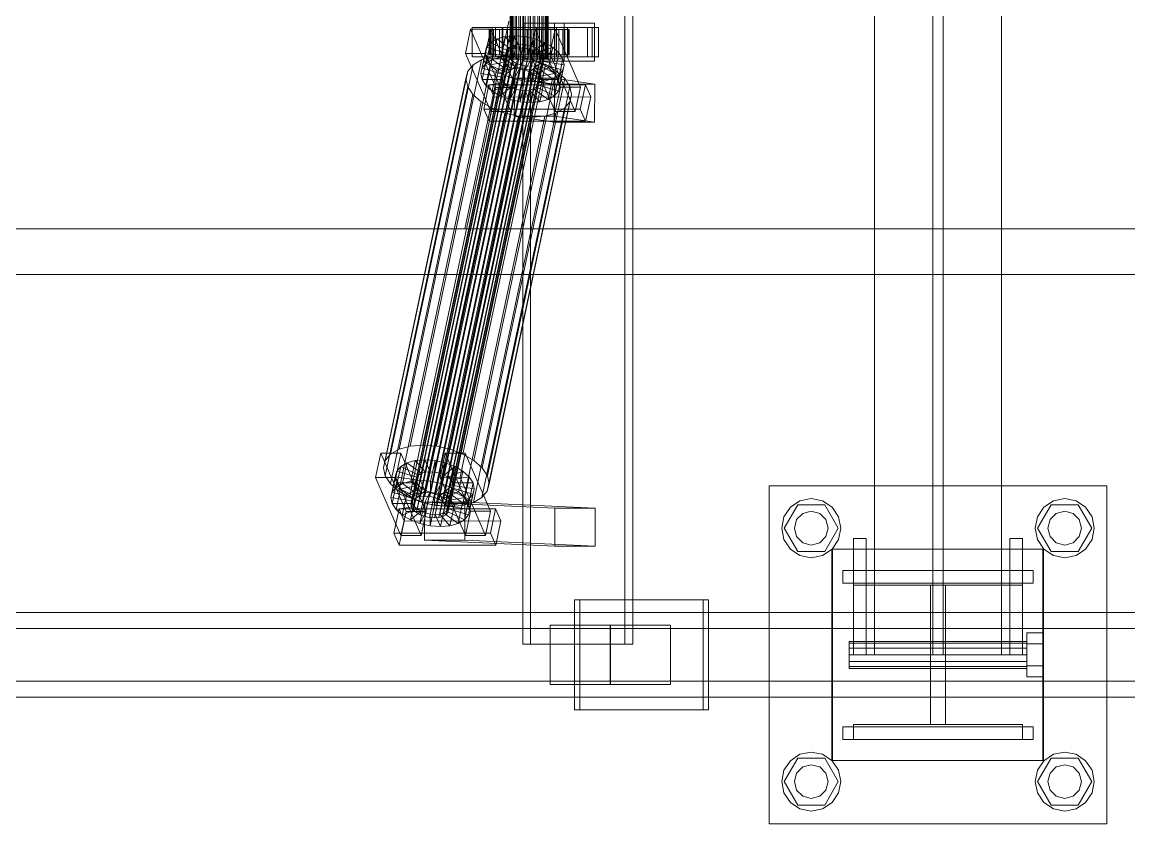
# Model space of a CAD drawing. Header units: millimetres. Extents: x -1970 to 34302, y -65268 to 6837.
# Drawn here: x 7238 to 7762, y -18510 to -18130 of the extents above; entities that cross this region are included whole.
import ezdxf

# ---------------------------------------------------------------- set-up
doc = ezdxf.new("R2010")
doc.units = ezdxf.units.MM
doc.layers.add('superior_C01', color=7, linetype='Continuous', lineweight=0)

msp = doc.modelspace()

# ---------------------------------------------------------------- linework, layer by layer
at = {"layer": 'superior_C01'}
for p, q in [((7641.718, -17570), (7641.718, -18430)), ((7669.218, -17570), (7669.218, -18430)), ((7674.218, -18430), (7674.218, -17570)), ((7701.718, -18430), (7701.718, -17570)), ((7475.13, -17575), (7475.13, -18425)), ((7478.782, -18425), (7478.782, -17575)), ((7523.519, -18425), (7523.519, -17575)), ((7527.172, -17575), (7527.172, -18425)), ((7469.15, -18148), (7469.15, -17852)), ((7469.346, -18148), (7469.346, -17852)), ((7469.567, -18148), (7469.567, -17852)), ((7470.141, -18148), (7470.141, -17852)), ((7470.568, -18148), (7470.568, -17852)), ((7471.481, -18148), (7471.481, -17852)), ((7472.085, -18148), (7472.085, -17852)), ((7473.275, -18148), (7473.275, -17852)), ((7474.015, -18148), (7474.015, -17852)), ((7475.4, -18148), (7475.4, -17852)), ((7476.226, -18148), (7476.226, -17852)), ((7477.713, -18148), (7477.713, -17852)), ((7478.567, -18148), (7478.567, -17852)), ((7480.054, -18148), (7480.054, -17852)), ((7480.879, -18148), (7480.879, -17852)), ((7482.265, -18148), (7482.265, -17852)), ((7483.005, -18148), (7483.005, -17852)), ((7484.195, -18148), (7484.195, -17852)), ((7484.799, -18148), (7484.799, -17852)), ((7485.712, -18148), (7485.712, -17852)), ((7486.139, -18148), (7486.139, -17852)), ((7486.713, -17852), (7486.713, -18148)), ((7486.934, -18148), (7486.934, -17852)), ((7487.13, -18148), (7487.13, -17852)), ((7468.592, -18130), (7447.754, -18228.298)), ((7449.571, -18228.298), (7470.409, -18130)), ((7494.666, -18131), (7475.615, -18131)), ((7475.615, -18131), (7475.615, -18149)), ((7490.103, -18131), (7475.615, -18131)), ((7490.103, -18149), (7490.103, -18131)), ((7490.103, -18131), (7509.154, -18131)), ((7494.666, -18149), (7494.666, -18131)), ((7494.666, -18131), (7509.154, -18131)), ((7509.154, -18131), (7509.154, -18149)), ((7450.434, -18133.859), (7448.003, -18145.327)), ((7459.959, -18133.847), (7450.434, -18133.859)), ((7462.433, -18161.391), (7450.434, -18133.859)), ((7460.661, -18133), (7451.136, -18133)), ((7451.136, -18133), (7451.136, -18147)), ((7465.746, -18133), (7451.136, -18133)), ((7457.528, -18145.315), (7459.959, -18133.847)), ((7459.575, -18134), (7459.161, -18134)), ((7459.161, -18134), (7469.15, -18134)), ((7459.161, -18146), (7459.161, -18134)), ((7459.161, -18134), (7460.041, -18134)), ((7461.253, -18134), (7459.575, -18134)), ((7459.575, -18134), (7469.346, -18134)), ((7459.575, -18146), (7459.575, -18134)), ((7459.959, -18133.847), (7471.958, -18161.379)), ((7460.041, -18134), (7469.567, -18134)), ((7460.041, -18146), (7460.041, -18134)), ((7460.041, -18134), (7462.155, -18134)), ((7460.661, -18147), (7460.661, -18133)), ((7460.661, -18133), (7475.271, -18133)), ((7464.082, -18134), (7461.253, -18134)), ((7461.253, -18134), (7470.141, -18134)), ((7461.253, -18146), (7461.253, -18134)), ((7462.155, -18134), (7470.568, -18134)), ((7462.155, -18146), (7462.155, -18134)), ((7462.155, -18134), (7465.358, -18134)), ((7508.002, -18133), (7462.279, -18133)), ((7462.279, -18133), (7462.279, -18147)), ((7465.323, -18133), (7462.279, -18133)), ((7467.87, -18134), (7464.082, -18134)), ((7464.082, -18134), (7471.481, -18134)), ((7464.082, -18146), (7464.082, -18134)), ((7465.323, -18147), (7465.323, -18133)), ((7465.323, -18133), (7511.046, -18133)), ((7465.358, -18134), (7472.085, -18134)), ((7465.358, -18146), (7465.358, -18134)), ((7465.358, -18134), (7469.432, -18134)), ((7465.746, -18147), (7465.746, -18133)), ((7465.746, -18133), (7475.271, -18133)), ((7472.357, -18134), (7467.87, -18134)), ((7467.87, -18134), (7473.275, -18134)), ((7467.87, -18146), (7467.87, -18134)), ((7469.15, -18134), (7469.346, -18134)), ((7469.15, -18134), (7469.15, -18146)), ((7469.567, -18134), (7469.15, -18134)), ((7469.346, -18134), (7470.141, -18134)), ((7469.346, -18134), (7469.346, -18146)), ((7469.432, -18134), (7474.015, -18134)), ((7469.432, -18146), (7469.432, -18134)), ((7469.432, -18134), (7474.099, -18134)), ((7469.567, -18134), (7469.567, -18146)), ((7470.568, -18134), (7469.567, -18134)), ((7470.141, -18134), (7471.481, -18134)), ((7470.141, -18134), (7470.141, -18146)), ((7470.568, -18134), (7470.568, -18146)), ((7472.085, -18134), (7470.568, -18134)), ((7471.481, -18134), (7473.275, -18134)), ((7471.481, -18134), (7471.481, -18146)), ((7472.085, -18134), (7472.085, -18146)), ((7474.015, -18134), (7472.085, -18134)), ((7477.238, -18134), (7472.357, -18134)), ((7472.357, -18134), (7475.4, -18134)), ((7472.357, -18146), (7472.357, -18134)), ((7473.275, -18134), (7475.4, -18134)), ((7473.275, -18134), (7473.275, -18146)), ((7474.015, -18134), (7474.015, -18146)), ((7476.226, -18134), (7474.015, -18134)), ((7474.099, -18134), (7476.226, -18134)), ((7474.099, -18146), (7474.099, -18134)), ((7474.099, -18134), (7479.042, -18134)), ((7475.271, -18133), (7475.271, -18147)), ((7475.4, -18134), (7477.713, -18134)), ((7475.4, -18134), (7475.4, -18146)), ((7476.226, -18134), (7476.226, -18146)), ((7478.567, -18134), (7476.226, -18134)), ((7482.181, -18134), (7477.238, -18134)), ((7477.238, -18134), (7477.713, -18134)), ((7477.238, -18146), (7477.238, -18134)), ((7477.713, -18134), (7480.054, -18134)), ((7477.713, -18134), (7477.713, -18146)), ((7480.915, -18133.821), (7478.484, -18145.289)), ((7479.042, -18134), (7478.567, -18134)), ((7478.567, -18134), (7478.567, -18146)), ((7480.879, -18134), (7478.567, -18134)), ((7479.042, -18146), (7479.042, -18134)), ((7479.042, -18134), (7483.923, -18134)), ((7482.181, -18134), (7480.054, -18134)), ((7480.054, -18134), (7482.265, -18134)), ((7480.054, -18134), (7480.054, -18146)), ((7483.923, -18134), (7480.879, -18134)), ((7480.879, -18134), (7480.879, -18146)), ((7483.005, -18134), (7480.879, -18134)), ((7490.441, -18133.809), (7480.915, -18133.821)), ((7492.915, -18161.353), (7480.915, -18133.821)), ((7491.143, -18133), (7481.617, -18133)), ((7481.617, -18133), (7481.617, -18147)), ((7496.227, -18133), (7481.617, -18133)), ((7486.848, -18134), (7482.181, -18134)), ((7482.181, -18146), (7482.181, -18134)), ((7486.848, -18134), (7482.265, -18134)), ((7482.265, -18134), (7484.195, -18134)), ((7482.265, -18134), (7482.265, -18146)), ((7488.41, -18134), (7483.005, -18134)), ((7483.005, -18134), (7483.005, -18146)), ((7484.799, -18134), (7483.005, -18134)), ((7483.923, -18146), (7483.923, -18134)), ((7483.923, -18134), (7488.41, -18134)), ((7490.922, -18134), (7484.195, -18134)), ((7484.195, -18134), (7485.712, -18134)), ((7484.195, -18134), (7484.195, -18146)), ((7492.197, -18134), (7484.799, -18134)), ((7484.799, -18134), (7484.799, -18146)), ((7486.139, -18134), (7484.799, -18134)), ((7494.125, -18134), (7485.712, -18134)), ((7485.712, -18134), (7486.713, -18134)), ((7485.712, -18134), (7485.712, -18146)), ((7495.027, -18134), (7486.139, -18134)), ((7486.139, -18134), (7486.139, -18146)), ((7486.934, -18134), (7486.139, -18134)), ((7486.713, -18134), (7496.238, -18134)), ((7486.713, -18146), (7486.713, -18134)), ((7486.713, -18134), (7487.13, -18134)), ((7490.922, -18134), (7486.848, -18134)), ((7486.848, -18146), (7486.848, -18134)), ((7496.705, -18134), (7486.934, -18134)), ((7486.934, -18134), (7486.934, -18146)), ((7487.13, -18134), (7486.934, -18134)), ((7497.118, -18134), (7487.13, -18134)), ((7487.13, -18134), (7487.13, -18146)), ((7488.01, -18145.277), (7490.441, -18133.809)), ((7488.41, -18146), (7488.41, -18134)), ((7488.41, -18134), (7492.197, -18134)), ((7490.441, -18133.809), (7502.44, -18161.341)), ((7494.125, -18134), (7490.922, -18134)), ((7490.922, -18146), (7490.922, -18134)), ((7491.143, -18147), (7491.143, -18133)), ((7491.143, -18133), (7505.753, -18133)), ((7492.197, -18146), (7492.197, -18134)), ((7492.197, -18134), (7495.027, -18134)), ((7496.238, -18134), (7494.125, -18134)), ((7494.125, -18146), (7494.125, -18134)), ((7495.027, -18146), (7495.027, -18134)), ((7495.027, -18134), (7496.705, -18134)), ((7496.227, -18147), (7496.227, -18133)), ((7496.227, -18133), (7505.753, -18133)), ((7496.238, -18134), (7496.238, -18146)), ((7497.118, -18134), (7496.238, -18134)), ((7496.705, -18146), (7496.705, -18134)), ((7496.705, -18134), (7497.118, -18134)), ((7497.118, -18146), (7497.118, -18134)), ((7505.753, -18133), (7505.753, -18147)), ((7508.002, -18147), (7508.002, -18133)), ((7508.002, -18133), (7511.046, -18133)), ((7511.046, -18133), (7511.046, -18147)), ((7426.646, -18355.022), (7471.969, -18141.224)), ((7428.788, -18354.844), (7474.111, -18141.045)), ((7431.083, -18355.017), (7476.406, -18141.218)), ((7457.773, -18149.985), (7459.857, -18140.156)), ((7459.857, -18140.156), (7457.965, -18142.416)), ((7462.851, -18138.419), (7459.857, -18140.156)), ((7459.857, -18140.156), (7468.36, -18144.203)), ((7460.767, -18148.249), (7462.851, -18138.419)), ((7466.741, -18137.325), (7462.851, -18138.419)), ((7462.851, -18138.419), (7469.778, -18143.38)), ((7464.657, -18147.155), (7466.741, -18137.325)), ((7471.264, -18136.948), (7466.741, -18137.325)), ((7466.741, -18137.325), (7471.621, -18142.862)), ((7469.18, -18146.777), (7471.264, -18136.948)), ((7471.969, -18141.224), (7470.126, -18141.742)), ((7476.11, -18137.313), (7471.264, -18136.948)), ((7471.264, -18136.948), (7473.763, -18142.683)), ((7474.111, -18141.045), (7471.969, -18141.224)), ((7474.026, -18147.143), (7476.11, -18137.313)), ((7476.406, -18141.218), (7474.111, -18141.045)), ((7476.11, -18137.313), (7476.059, -18142.856)), ((7480.949, -18138.396), (7476.11, -18137.313)), ((7478.699, -18141.731), (7476.406, -18141.218)), ((7480.949, -18138.396), (7478.351, -18143.369)), ((7478.865, -18148.226), (7480.949, -18138.396)), ((7485.452, -18140.123), (7480.484, -18144.188)), ((7485.452, -18140.123), (7480.949, -18138.396)), ((7483.368, -18149.953), (7485.452, -18140.123)), ((7489.312, -18142.377), (7485.452, -18140.123)), ((7422.175, -18358.68), (7467.497, -18144.881)), ((7422.465, -18360.017), (7467.788, -18146.218)), ((7422.488, -18357.434), (7467.811, -18143.635)), ((7423.385, -18356.363), (7468.708, -18142.565)), ((7424.803, -18355.541), (7470.126, -18141.742)), ((7427.814, -18330.692), (7466.885, -18146.383)), ((7433.376, -18355.53), (7478.699, -18141.731)), ((7435.509, -18356.348), (7480.832, -18142.549)), ((7437.337, -18357.415), (7482.66, -18143.617)), ((7438.736, -18358.659), (7484.059, -18144.861)), ((7484.934, -18146.196), (7439.611, -18359.995)), ((7448.003, -18145.327), (7457.528, -18145.315)), ((7448.003, -18145.327), (7460.002, -18172.859)), ((7455.218, -18154.877), (7457.302, -18145.047)), ((7455.881, -18152.246), (7457.965, -18142.416)), ((7457.965, -18142.416), (7457.302, -18145.047)), ((7457.302, -18145.047), (7467.15, -18146.52)), ((7457.302, -18145.047), (7457.915, -18147.868)), ((7469.527, -18172.847), (7457.528, -18145.315)), ((7457.965, -18142.416), (7467.464, -18145.274)), ((7469.15, -18146), (7459.161, -18146)), ((7459.161, -18146), (7459.575, -18146)), ((7460.041, -18146), (7459.161, -18146)), ((7469.346, -18146), (7459.575, -18146)), ((7459.575, -18146), (7461.253, -18146)), ((7469.567, -18146), (7460.041, -18146)), ((7462.155, -18146), (7460.041, -18146)), ((7466.885, -18146.383), (7460.84, -18146.887)), ((7470.141, -18146), (7461.253, -18146)), ((7461.253, -18146), (7464.082, -18146)), ((7470.568, -18146), (7462.155, -18146)), ((7465.358, -18146), (7462.155, -18146)), ((7471.481, -18146), (7464.082, -18146)), ((7464.082, -18146), (7467.87, -18146)), ((7464.657, -18147.155), (7469.18, -18146.777)), ((7467.15, -18146.52), (7465.066, -18156.35)), ((7472.085, -18146), (7465.358, -18146)), ((7469.432, -18146), (7465.358, -18146)), ((7467.464, -18145.274), (7465.38, -18155.103)), ((7468.36, -18144.203), (7466.277, -18154.033)), ((7473.364, -18146.872), (7466.885, -18146.383)), ((7467.15, -18146.52), (7467.464, -18145.274)), ((7467.44, -18147.856), (7467.15, -18146.52)), ((7467.464, -18145.274), (7468.36, -18144.203)), ((7467.811, -18143.635), (7467.497, -18144.881)), ((7467.497, -18144.881), (7467.788, -18146.218)), ((7469.778, -18143.38), (7467.695, -18153.21)), ((7467.788, -18146.218), (7468.662, -18147.554)), ((7468.708, -18142.565), (7467.811, -18143.635)), ((7473.275, -18146), (7467.87, -18146)), ((7467.87, -18146), (7472.357, -18146)), ((7468.36, -18144.203), (7469.778, -18143.38)), ((7470.126, -18141.742), (7468.708, -18142.565)), ((7469.346, -18146), (7469.15, -18146)), ((7469.15, -18146), (7469.567, -18146)), ((7471.68, -18152.513), (7469.18, -18146.777)), ((7469.18, -18146.777), (7474.026, -18147.143)), ((7470.141, -18146), (7469.346, -18146)), ((7474.015, -18146), (7469.432, -18146)), ((7474.099, -18146), (7469.432, -18146)), ((7471.621, -18142.862), (7469.537, -18152.692)), ((7469.567, -18146), (7470.568, -18146)), ((7469.778, -18143.38), (7471.621, -18142.862)), ((7471.481, -18146), (7470.141, -18146)), ((7470.568, -18146), (7472.085, -18146)), ((7473.275, -18146), (7471.481, -18146)), ((7471.621, -18142.862), (7473.763, -18142.683)), ((7473.763, -18142.683), (7471.68, -18152.513)), ((7472.085, -18146), (7474.015, -18146)), ((7475.4, -18146), (7472.357, -18146)), ((7472.357, -18146), (7477.238, -18146)), ((7475.4, -18146), (7473.275, -18146)), ((7473.763, -18142.683), (7476.059, -18142.856)), ((7476.059, -18142.856), (7473.975, -18152.686)), ((7474.015, -18146), (7476.226, -18146)), ((7476.226, -18146), (7474.099, -18146)), ((7479.042, -18146), (7474.099, -18146)), ((7477.713, -18146), (7475.4, -18146)), ((7476.059, -18142.856), (7478.351, -18143.369)), ((7476.226, -18146), (7478.567, -18146)), ((7478.351, -18143.369), (7476.267, -18153.199)), ((7477.713, -18146), (7477.238, -18146)), ((7477.238, -18146), (7482.181, -18146)), ((7480.054, -18146), (7477.713, -18146)), ((7478.351, -18143.369), (7480.484, -18144.188)), ((7480.484, -18144.188), (7478.401, -18154.017)), ((7478.484, -18145.289), (7488.01, -18145.277)), ((7478.484, -18145.289), (7490.483, -18172.821)), ((7478.567, -18146), (7479.042, -18146)), ((7478.567, -18146), (7480.879, -18146)), ((7480.832, -18142.549), (7478.699, -18141.731)), ((7483.923, -18146), (7479.042, -18146)), ((7482.265, -18146), (7480.054, -18146)), ((7480.054, -18146), (7482.181, -18146)), ((7482.313, -18145.255), (7480.229, -18155.085)), ((7480.484, -18144.188), (7482.313, -18145.255)), ((7482.66, -18143.617), (7480.832, -18142.549)), ((7480.879, -18146), (7483.923, -18146)), ((7480.879, -18146), (7483.005, -18146)), ((7483.712, -18146.499), (7481.628, -18156.329)), ((7482.181, -18146), (7486.848, -18146)), ((7484.195, -18146), (7482.265, -18146)), ((7482.265, -18146), (7486.848, -18146)), ((7489.312, -18142.377), (7482.313, -18145.255)), ((7482.313, -18145.255), (7483.712, -18146.499)), ((7484.059, -18144.861), (7482.66, -18143.617)), ((7483.005, -18146), (7488.41, -18146)), ((7483.005, -18146), (7484.799, -18146)), ((7492.266, -18145.003), (7483.712, -18146.499)), ((7483.712, -18146.499), (7484.586, -18147.835)), ((7488.41, -18146), (7483.923, -18146)), ((7484.934, -18146.196), (7484.059, -18144.861)), ((7485.712, -18146), (7484.195, -18146)), ((7484.195, -18146), (7490.922, -18146)), ((7484.799, -18146), (7492.197, -18146)), ((7484.799, -18146), (7486.139, -18146)), ((7485.224, -18147.533), (7484.934, -18146.196)), ((7486.713, -18146), (7485.712, -18146)), ((7485.712, -18146), (7494.125, -18146)), ((7486.139, -18146), (7495.027, -18146)), ((7486.139, -18146), (7486.934, -18146)), ((7496.238, -18146), (7486.713, -18146)), ((7487.13, -18146), (7486.713, -18146)), ((7486.848, -18146), (7490.922, -18146)), ((7486.934, -18146), (7496.705, -18146)), ((7486.934, -18146), (7487.13, -18146)), ((7487.13, -18146), (7497.118, -18146)), ((7487.228, -18152.207), (7489.312, -18142.377)), ((7500.009, -18172.809), (7488.01, -18145.277)), ((7492.197, -18146), (7488.41, -18146)), ((7492.266, -18145.003), (7489.312, -18142.377)), ((7490.182, -18154.833), (7492.266, -18145.003)), ((7490.922, -18146), (7494.125, -18146)), ((7495.027, -18146), (7492.197, -18146)), ((7494.112, -18147.823), (7492.266, -18145.003)), ((7494.125, -18146), (7496.238, -18146)), ((7496.705, -18146), (7495.027, -18146)), ((7496.238, -18146), (7497.118, -18146)), ((7497.118, -18146), (7496.705, -18146)), ((7412.565, -18334.981), (7451.637, -18150.672)), ((7416.567, -18332.659), (7455.639, -18148.35)), ((7421.768, -18331.197), (7460.84, -18146.887)), ((7423.339, -18361.352), (7468.662, -18147.554)), ((7424.738, -18362.596), (7470.061, -18148.798)), ((7426.567, -18363.664), (7471.889, -18149.865)), ((7428.7, -18364.482), (7474.023, -18150.683)), ((7430.992, -18364.995), (7476.315, -18151.196)), ((7433.288, -18365.168), (7478.61, -18151.369)), ((7434.292, -18331.181), (7473.364, -18146.872)), ((7435.43, -18364.989), (7480.753, -18151.191)), ((7437.273, -18364.471), (7482.595, -18150.672)), ((7438.691, -18363.648), (7484.013, -18149.85)), ((7439.587, -18362.578), (7484.91, -18148.779)), ((7439.901, -18361.332), (7485.224, -18147.533)), ((7440.762, -18332.629), (7479.833, -18148.32)), ((7446.782, -18334.938), (7485.853, -18150.629)), ((7451.637, -18150.672), (7449.107, -18153.694)), ((7451.136, -18147), (7460.661, -18147)), ((7451.136, -18147), (7465.746, -18147)), ((7455.639, -18148.35), (7451.637, -18150.672)), ((7460.84, -18146.887), (7455.639, -18148.35)), ((7455.831, -18157.698), (7457.915, -18147.868)), ((7455.881, -18152.246), (7457.773, -18149.985)), ((7457.677, -18160.518), (7459.761, -18150.688)), ((7457.773, -18149.985), (7460.767, -18148.249)), ((7466.277, -18154.033), (7457.773, -18149.985)), ((7457.915, -18147.868), (7467.44, -18147.856)), ((7457.915, -18147.868), (7459.761, -18150.688)), ((7459.761, -18150.688), (7468.315, -18149.192)), ((7459.761, -18150.688), (7462.714, -18153.314)), ((7475.271, -18147), (7460.661, -18147)), ((7460.767, -18148.249), (7464.657, -18147.155)), ((7467.695, -18153.21), (7460.767, -18148.249)), ((7462.279, -18147), (7508.002, -18147)), ((7462.279, -18147), (7465.323, -18147)), ((7462.714, -18153.314), (7469.714, -18150.436)), ((7469.537, -18152.692), (7464.657, -18147.155)), ((7511.046, -18147), (7465.323, -18147)), ((7467.44, -18147.856), (7465.356, -18157.686)), ((7475.271, -18147), (7465.746, -18147)), ((7468.315, -18149.192), (7466.231, -18159.022)), ((7466.574, -18155.567), (7471.542, -18151.503)), ((7468.315, -18149.192), (7467.44, -18147.856)), ((7469.714, -18150.436), (7467.63, -18160.266)), ((7469.714, -18150.436), (7468.315, -18149.192)), ((7468.662, -18147.554), (7470.061, -18148.798)), ((7469.567, -18148), (7469.15, -18148)), ((7469.15, -18148), (7469.346, -18148)), ((7469.346, -18148), (7470.141, -18148)), ((7471.542, -18151.503), (7469.458, -18161.333)), ((7470.568, -18148), (7469.567, -18148)), ((7471.542, -18151.503), (7469.714, -18150.436)), ((7470.061, -18148.798), (7471.889, -18149.865)), ((7470.141, -18148), (7471.481, -18148)), ((7472.085, -18148), (7470.568, -18148)), ((7471.481, -18148), (7473.275, -18148)), ((7473.675, -18152.321), (7471.542, -18151.503)), ((7471.889, -18149.865), (7474.023, -18150.683)), ((7474.015, -18148), (7472.085, -18148)), ((7473.275, -18148), (7475.4, -18148)), ((7479.833, -18148.32), (7473.364, -18146.872)), ((7473.975, -18152.686), (7474.026, -18147.143)), ((7476.226, -18148), (7474.015, -18148)), ((7474.023, -18150.683), (7476.315, -18151.196)), ((7474.026, -18147.143), (7478.865, -18148.226)), ((7475.4, -18148), (7477.713, -18148)), ((7475.615, -18149), (7494.666, -18149)), ((7490.103, -18149), (7475.615, -18149)), ((7478.567, -18148), (7476.226, -18148)), ((7476.267, -18153.199), (7478.865, -18148.226)), ((7476.315, -18151.196), (7478.61, -18151.369)), ((7477.713, -18148), (7480.054, -18148)), ((7478.401, -18154.017), (7483.368, -18149.953)), ((7480.879, -18148), (7478.567, -18148)), ((7478.61, -18151.369), (7480.753, -18151.191)), ((7478.865, -18148.226), (7483.368, -18149.953)), ((7485.853, -18150.629), (7479.833, -18148.32)), ((7480.054, -18148), (7482.265, -18148)), ((7480.753, -18151.191), (7482.595, -18150.672)), ((7483.005, -18148), (7480.879, -18148)), ((7483.666, -18151.488), (7481.582, -18161.318)), ((7481.617, -18147), (7491.143, -18147)), ((7481.617, -18147), (7496.227, -18147)), ((7483.666, -18151.488), (7482.248, -18152.311)), ((7482.265, -18148), (7484.195, -18148)), ((7484.563, -18150.417), (7482.479, -18160.247)), ((7482.502, -18157.665), (7484.586, -18147.835)), ((7482.595, -18150.672), (7484.013, -18149.85)), ((7484.876, -18149.171), (7482.793, -18159.001)), ((7484.799, -18148), (7483.005, -18148)), ((7483.368, -18149.953), (7487.228, -18152.207)), ((7484.563, -18150.417), (7483.666, -18151.488)), ((7492.169, -18155.535), (7483.666, -18151.488)), ((7484.013, -18149.85), (7484.91, -18148.779)), ((7484.195, -18148), (7485.712, -18148)), ((7484.876, -18149.171), (7484.563, -18150.417)), ((7494.062, -18153.275), (7484.563, -18150.417)), ((7484.586, -18147.835), (7494.112, -18147.823)), ((7484.586, -18147.835), (7484.876, -18149.171)), ((7486.139, -18148), (7484.799, -18148)), ((7494.724, -18150.644), (7484.876, -18149.171)), ((7484.91, -18148.779), (7485.224, -18147.533)), ((7485.712, -18148), (7486.713, -18148)), ((7491.013, -18153.641), (7485.853, -18150.629)), ((7486.934, -18148), (7486.139, -18148)), ((7486.713, -18148), (7487.13, -18148)), ((7487.13, -18148), (7486.934, -18148)), ((7509.154, -18149), (7490.103, -18149)), ((7505.753, -18147), (7491.143, -18147)), ((7494.112, -18147.823), (7492.028, -18157.653)), ((7492.641, -18160.474), (7494.724, -18150.644)), ((7494.062, -18153.275), (7494.724, -18150.644)), ((7494.724, -18150.644), (7494.112, -18147.823)), ((7509.154, -18149), (7494.666, -18149)), ((7505.753, -18147), (7496.227, -18147)), ((7511.046, -18147), (7508.002, -18147)), ((7409.15, -18341.52), (7448.221, -18157.211)), ((7410.035, -18338.003), (7449.107, -18153.694)), ((7449.107, -18153.694), (7448.221, -18157.211)), ((7448.221, -18157.211), (7449.04, -18160.982)), ((7451.942, -18337.95), (7491.013, -18153.641)), ((7455.218, -18154.877), (7455.881, -18152.246)), ((7465.066, -18156.35), (7455.218, -18154.877)), ((7455.831, -18157.698), (7455.218, -18154.877)), ((7465.38, -18155.103), (7455.881, -18152.246)), ((7455.89, -18341.461), (7494.962, -18157.152)), ((7460.631, -18163.144), (7462.714, -18153.314)), ((7462.714, -18153.314), (7466.574, -18155.567)), ((7464.49, -18165.397), (7466.574, -18155.567)), ((7465.38, -18155.103), (7465.066, -18156.35)), ((7465.066, -18156.35), (7465.356, -18157.686)), ((7466.277, -18154.033), (7465.38, -18155.103)), ((7467.695, -18153.21), (7466.277, -18154.033)), ((7466.574, -18155.567), (7471.077, -18157.295)), ((7469.537, -18152.692), (7467.695, -18153.21)), ((7468.994, -18167.125), (7471.077, -18157.295)), ((7471.68, -18152.513), (7469.537, -18152.692)), ((7471.322, -18156.962), (7471.069, -18174.943)), ((7471.077, -18157.295), (7473.675, -18152.321)), ((7471.077, -18157.295), (7475.917, -18158.378)), ((7490.373, -18156.962), (7471.322, -18156.962)), ((7490.224, -18159.83), (7471.322, -18156.962)), ((7473.675, -18152.321), (7471.591, -18162.151)), ((7473.975, -18152.686), (7471.68, -18152.513)), ((7475.968, -18152.835), (7473.675, -18152.321)), ((7475.968, -18152.835), (7473.884, -18162.664)), ((7476.267, -18153.199), (7473.975, -18152.686)), ((7475.917, -18158.378), (7475.968, -18152.835)), ((7478.263, -18153.008), (7475.968, -18152.835)), ((7478.263, -18153.008), (7476.179, -18162.837)), ((7478.401, -18154.017), (7476.267, -18153.199)), ((7480.405, -18152.829), (7478.263, -18153.008)), ((7480.763, -18158.743), (7478.263, -18153.008)), ((7480.405, -18152.829), (7478.321, -18162.659)), ((7480.229, -18155.085), (7478.401, -18154.017)), ((7482.248, -18152.311), (7480.164, -18162.14)), ((7480.229, -18155.085), (7487.228, -18152.207)), ((7481.628, -18156.329), (7480.229, -18155.085)), ((7482.248, -18152.311), (7480.405, -18152.829)), ((7485.285, -18158.366), (7480.405, -18152.829)), ((7481.628, -18156.329), (7490.182, -18154.833)), ((7482.502, -18157.665), (7481.628, -18156.329)), ((7489.176, -18157.272), (7482.248, -18152.311)), ((7485.285, -18158.366), (7489.176, -18157.272)), ((7487.092, -18167.102), (7489.176, -18157.272)), ((7487.228, -18152.207), (7490.182, -18154.833)), ((7489.176, -18157.272), (7492.169, -18155.535)), ((7490.086, -18165.365), (7492.169, -18155.535)), ((7490.12, -18174.943), (7490.373, -18156.962)), ((7490.182, -18154.833), (7492.028, -18157.653)), ((7490.373, -18156.962), (7509.274, -18159.83)), ((7494.962, -18157.152), (7491.013, -18153.641)), ((7491.978, -18163.105), (7494.062, -18153.275)), ((7492.169, -18155.535), (7494.062, -18153.275)), ((7497.43, -18160.922), (7494.962, -18157.152)), ((7409.969, -18345.291), (7449.04, -18160.982)), ((7449.04, -18160.982), (7451.508, -18164.752)), ((7465.356, -18157.686), (7455.831, -18157.698)), ((7457.677, -18160.518), (7455.831, -18157.698)), ((7459.075, -18160.247), (7456.644, -18171.715)), ((7466.231, -18159.022), (7457.677, -18160.518)), ((7460.631, -18163.144), (7457.677, -18160.518)), ((7497.43, -18160.922), (7458.358, -18345.231)), ((7504.798, -18160.19), (7459.075, -18160.247)), ((7461.575, -18165.983), (7459.075, -18160.247)), ((7460.002, -18172.859), (7462.433, -18161.391)), ((7467.63, -18160.266), (7460.631, -18163.144)), ((7462.433, -18161.391), (7471.958, -18161.379)), ((7469.458, -18161.333), (7464.49, -18165.397)), ((7465.356, -18157.686), (7466.231, -18159.022)), ((7466.231, -18159.022), (7467.63, -18160.266)), ((7467.63, -18160.266), (7469.458, -18161.333)), ((7471.591, -18162.151), (7468.994, -18167.125)), ((7469.458, -18161.333), (7471.591, -18162.151)), ((7471.958, -18161.379), (7469.527, -18172.847)), ((7471.591, -18162.151), (7473.884, -18162.664)), ((7473.833, -18168.208), (7475.917, -18158.378)), ((7475.917, -18158.378), (7480.763, -18158.743)), ((7478.321, -18162.659), (7480.164, -18162.14)), ((7478.679, -18168.573), (7480.763, -18158.743)), ((7480.164, -18162.14), (7481.582, -18161.318)), ((7480.164, -18162.14), (7487.092, -18167.102)), ((7480.763, -18158.743), (7485.285, -18158.366)), ((7481.582, -18161.318), (7482.479, -18160.247)), ((7481.582, -18161.318), (7490.086, -18165.365)), ((7482.479, -18160.247), (7482.793, -18159.001)), ((7482.479, -18160.247), (7491.978, -18163.105)), ((7492.028, -18157.653), (7482.502, -18157.665)), ((7482.793, -18159.001), (7482.502, -18157.665)), ((7482.793, -18159.001), (7492.641, -18160.474)), ((7483.202, -18168.196), (7485.285, -18158.366)), ((7489.971, -18177.811), (7490.224, -18159.83)), ((7490.224, -18159.83), (7509.274, -18159.83)), ((7490.483, -18172.821), (7492.915, -18161.353)), ((7492.641, -18160.474), (7491.978, -18163.105)), ((7492.028, -18157.653), (7492.641, -18160.474)), ((7492.915, -18161.353), (7502.44, -18161.341)), ((7498.249, -18164.693), (7497.43, -18160.922)), ((7502.44, -18161.341), (7500.009, -18172.809)), ((7502.367, -18171.658), (7504.798, -18160.19)), ((7504.798, -18160.19), (7507.298, -18165.926)), ((7509.274, -18159.83), (7509.022, -18177.811)), ((7412.436, -18349.061), (7451.508, -18164.752)), ((7451.508, -18164.752), (7455.456, -18168.263)), ((7459.144, -18177.451), (7461.575, -18165.983)), ((7459.177, -18349.002), (7498.249, -18164.693)), ((7464.49, -18165.397), (7460.631, -18163.144)), ((7461.575, -18165.983), (7507.298, -18165.926)), ((7468.994, -18167.125), (7464.49, -18165.397)), ((7473.833, -18168.208), (7468.994, -18167.125)), ((7473.884, -18162.664), (7473.833, -18168.208)), ((7473.884, -18162.664), (7476.179, -18162.837)), ((7476.179, -18162.837), (7478.321, -18162.659)), ((7476.179, -18162.837), (7478.679, -18168.573)), ((7478.321, -18162.659), (7483.202, -18168.196)), ((7487.092, -18167.102), (7483.202, -18168.196)), ((7490.086, -18165.365), (7487.092, -18167.102)), ((7491.978, -18163.105), (7490.086, -18165.365)), ((7497.363, -18168.21), (7498.249, -18164.693)), ((7507.298, -18165.926), (7504.866, -18177.394)), ((7416.385, -18352.572), (7455.456, -18168.263)), ((7421.545, -18355.584), (7460.616, -18171.275)), ((7455.456, -18168.263), (7460.616, -18171.275)), ((7455.762, -18355.541), (7494.833, -18171.232)), ((7456.644, -18171.715), (7502.367, -18171.658)), ((7456.644, -18171.715), (7459.144, -18177.451)), ((7458.292, -18352.519), (7497.363, -18168.21)), ((7469.527, -18172.847), (7460.002, -18172.859)), ((7460.616, -18171.275), (7466.636, -18173.584)), ((7478.679, -18168.573), (7473.833, -18168.208)), ((7483.202, -18168.196), (7478.679, -18168.573)), ((7500.009, -18172.809), (7490.483, -18172.821)), ((7490.831, -18173.554), (7494.833, -18171.232)), ((7494.833, -18171.232), (7497.363, -18168.21)), ((7504.866, -18177.394), (7502.367, -18171.658)), ((7427.565, -18357.893), (7466.636, -18173.584)), ((7434.035, -18359.341), (7473.106, -18175.032)), ((7440.513, -18359.83), (7479.584, -18175.521)), ((7446.559, -18359.326), (7485.63, -18175.016)), ((7451.76, -18357.863), (7490.831, -18173.554)), ((7504.866, -18177.394), (7459.144, -18177.451)), ((7466.636, -18173.584), (7473.106, -18175.032)), ((7471.069, -18174.943), (7490.12, -18174.943)), ((7489.971, -18177.811), (7471.069, -18174.943)), ((7473.106, -18175.032), (7479.584, -18175.521)), ((7479.584, -18175.521), (7485.63, -18175.016)), ((7485.63, -18175.016), (7490.831, -18173.554)), ((7509.022, -18177.811), (7489.971, -18177.811)), ((7509.022, -18177.811), (7490.12, -18174.943)), ((7447.754, -18228.298), (6513.744, -18228.298)), ((6515.561, -18228.298), (7449.571, -18228.298)), ((7447.754, -18228.298), (7449.571, -18228.298)), ((8381.764, -18228.298), (7447.754, -18228.298)), ((7449.571, -18228.298), (8383.58, -18228.298)), ((11044.69, -18250), (2005.168, -18250)), ((2006.698, -18250), (11046.22, -18250)), ((7407.889, -18334.551), (7405.458, -18346.02)), ((7417.415, -18334.539), (7407.889, -18334.551)), ((7419.888, -18362.083), (7407.889, -18334.551)), ((7410.035, -18338.003), (7412.565, -18334.981)), ((7412.565, -18334.981), (7416.567, -18332.659)), ((7414.984, -18346.008), (7417.415, -18334.539)), ((7416.567, -18332.659), (7421.768, -18331.197)), ((7417.415, -18334.539), (7429.414, -18362.071)), ((7421.768, -18331.197), (7427.814, -18330.692)), ((7427.814, -18330.692), (7434.292, -18331.181)), ((7434.292, -18331.181), (7440.762, -18332.629)), ((7438.371, -18334.513), (7435.94, -18345.981)), ((7447.896, -18334.501), (7438.371, -18334.513)), ((7450.37, -18362.045), (7438.371, -18334.513)), ((7440.762, -18332.629), (7446.782, -18334.938)), ((7445.465, -18345.969), (7447.896, -18334.501)), ((7446.782, -18334.938), (7451.942, -18337.95)), ((7447.896, -18334.501), (7459.896, -18362.033)), ((7409.15, -18341.52), (7410.035, -18338.003)), ((7420.306, -18339.111), (7417.313, -18340.848)), ((7418.222, -18348.941), (7420.306, -18339.111)), ((7424.197, -18338.017), (7420.306, -18339.111)), ((7420.306, -18339.111), (7427.234, -18344.073)), ((7422.113, -18347.847), (7424.197, -18338.017)), ((7428.719, -18337.64), (7424.197, -18338.017)), ((7424.197, -18338.017), (7429.077, -18343.554)), ((7426.635, -18347.47), (7428.719, -18337.64)), ((7433.565, -18338.005), (7428.719, -18337.64)), ((7428.719, -18337.64), (7431.219, -18343.376)), ((7431.481, -18347.835), (7433.565, -18338.005)), ((7433.565, -18338.005), (7433.514, -18343.549)), ((7438.405, -18339.088), (7433.565, -18338.005)), ((7438.405, -18339.088), (7435.807, -18344.062)), ((7436.321, -18348.918), (7438.405, -18339.088)), ((7442.908, -18340.816), (7438.405, -18339.088)), ((7451.942, -18337.95), (7455.89, -18341.461)), ((7409.969, -18345.291), (7409.15, -18341.52)), ((7412.436, -18349.061), (7409.969, -18345.291)), ((7412.674, -18355.569), (7414.758, -18345.739)), ((7413.336, -18352.938), (7415.42, -18343.108)), ((7415.42, -18343.108), (7414.758, -18345.739)), ((7414.758, -18345.739), (7424.606, -18347.212)), ((7414.758, -18345.739), (7415.37, -18348.56)), ((7415.229, -18350.678), (7417.313, -18340.848)), ((7417.313, -18340.848), (7415.42, -18343.108)), ((7415.42, -18343.108), (7424.919, -18345.966)), ((7417.313, -18340.848), (7425.816, -18344.895)), ((7424.919, -18345.966), (7422.836, -18355.796)), ((7425.816, -18344.895), (7423.732, -18354.725)), ((7424.606, -18347.212), (7424.919, -18345.966)), ((7424.919, -18345.966), (7425.816, -18344.895)), ((7427.234, -18344.073), (7425.15, -18353.902)), ((7425.816, -18344.895), (7427.234, -18344.073)), ((7429.077, -18343.554), (7426.993, -18353.384)), ((7427.234, -18344.073), (7429.077, -18343.554)), ((7429.077, -18343.554), (7431.219, -18343.376)), ((7431.219, -18343.376), (7429.135, -18353.205)), ((7431.219, -18343.376), (7433.514, -18343.549)), ((7433.514, -18343.549), (7431.431, -18353.378)), ((7433.514, -18343.549), (7435.807, -18344.062)), ((7435.807, -18344.062), (7433.723, -18353.892)), ((7435.807, -18344.062), (7437.94, -18344.88)), ((7437.94, -18344.88), (7435.856, -18354.71)), ((7435.94, -18345.981), (7445.465, -18345.969)), ((7435.94, -18345.981), (7447.939, -18373.513)), ((7439.768, -18345.947), (7437.684, -18355.777)), ((7442.908, -18340.816), (7437.94, -18344.88)), ((7437.94, -18344.88), (7439.768, -18345.947)), ((7446.768, -18343.069), (7439.768, -18345.947)), ((7439.768, -18345.947), (7441.167, -18347.191)), ((7440.824, -18350.645), (7442.908, -18340.816)), ((7449.721, -18345.695), (7441.167, -18347.191)), ((7446.768, -18343.069), (7442.908, -18340.816)), ((7444.684, -18352.899), (7446.768, -18343.069)), ((7457.465, -18373.501), (7445.465, -18345.969)), ((7449.721, -18345.695), (7446.768, -18343.069)), ((7447.637, -18355.525), (7449.721, -18345.695)), ((7451.567, -18348.515), (7449.721, -18345.695)), ((7455.89, -18341.461), (7458.358, -18345.231)), ((7458.358, -18345.231), (7459.177, -18349.002)), ((7405.458, -18346.02), (7414.984, -18346.008)), ((7405.458, -18346.02), (7417.457, -18373.551)), ((7416.385, -18352.572), (7412.436, -18349.061)), ((7413.287, -18358.39), (7415.37, -18348.56)), ((7413.336, -18352.938), (7415.229, -18350.678)), ((7426.983, -18373.539), (7414.984, -18346.008)), ((7415.229, -18350.678), (7418.222, -18348.941)), ((7423.732, -18354.725), (7415.229, -18350.678)), ((7415.37, -18348.56), (7424.896, -18348.548)), ((7415.37, -18348.56), (7417.216, -18351.38)), ((7417.216, -18351.38), (7425.77, -18349.884)), ((7418.222, -18348.941), (7422.113, -18347.847)), ((7425.15, -18353.902), (7418.222, -18348.941)), ((7420.17, -18354.006), (7427.169, -18351.128)), ((7422.113, -18347.847), (7426.635, -18347.47)), ((7426.993, -18353.384), (7422.113, -18347.847)), ((7424.606, -18347.212), (7422.522, -18357.042)), ((7424.896, -18348.548), (7422.812, -18358.378)), ((7425.77, -18349.884), (7423.686, -18359.714)), ((7424.896, -18348.548), (7424.606, -18347.212)), ((7425.77, -18349.884), (7424.896, -18348.548)), ((7427.169, -18351.128), (7425.086, -18360.958)), ((7427.169, -18351.128), (7425.77, -18349.884)), ((7429.135, -18353.205), (7426.635, -18347.47)), ((7426.635, -18347.47), (7431.481, -18347.835)), ((7428.998, -18352.196), (7427.169, -18351.128)), ((7431.431, -18353.378), (7431.481, -18347.835)), ((7431.481, -18347.835), (7436.321, -18348.918)), ((7433.723, -18353.892), (7436.321, -18348.918)), ((7435.856, -18354.71), (7440.824, -18350.645)), ((7436.321, -18348.918), (7440.824, -18350.645)), ((7441.167, -18347.191), (7439.084, -18357.021)), ((7442.018, -18351.109), (7439.934, -18360.939)), ((7439.958, -18358.357), (7442.042, -18348.527)), ((7442.332, -18349.863), (7440.248, -18359.693)), ((7440.824, -18350.645), (7444.684, -18352.899)), ((7442.018, -18351.109), (7441.122, -18352.18)), ((7441.167, -18347.191), (7442.042, -18348.527)), ((7442.332, -18349.863), (7442.018, -18351.109)), ((7451.517, -18353.967), (7442.018, -18351.109)), ((7442.042, -18348.527), (7451.567, -18348.515)), ((7442.042, -18348.527), (7442.332, -18349.863)), ((7452.18, -18351.336), (7442.332, -18349.863)), ((7451.567, -18348.515), (7449.483, -18358.345)), ((7452.18, -18351.336), (7451.567, -18348.515)), ((7459.177, -18349.002), (7458.292, -18352.519)), ((7591.718, -18510), (7591.718, -18350)), ((7591.718, -18350), (7751.718, -18350)), ((7751.718, -18350), (7751.718, -18510)), ((7412.674, -18355.569), (7413.336, -18352.938)), ((7422.522, -18357.042), (7412.674, -18355.569)), ((7413.287, -18358.39), (7412.674, -18355.569)), ((7422.836, -18355.796), (7413.336, -18352.938)), ((7415.133, -18361.21), (7417.216, -18351.38)), ((7421.545, -18355.584), (7416.385, -18352.572)), ((7417.216, -18351.38), (7420.17, -18354.006)), ((7418.086, -18363.836), (7420.17, -18354.006)), ((7420.17, -18354.006), (7424.03, -18356.26)), ((7427.565, -18357.893), (7421.545, -18355.584)), ((7421.946, -18366.09), (7424.03, -18356.26)), ((7422.488, -18357.434), (7423.385, -18356.363)), ((7422.836, -18355.796), (7422.522, -18357.042)), ((7423.732, -18354.725), (7422.836, -18355.796)), ((7423.385, -18356.363), (7424.803, -18355.541)), ((7425.15, -18353.902), (7423.732, -18354.725)), ((7424.03, -18356.26), (7428.998, -18352.196)), ((7424.03, -18356.26), (7428.533, -18357.987)), ((7424.803, -18355.541), (7426.646, -18355.022)), ((7426.993, -18353.384), (7425.15, -18353.902)), ((7426.646, -18355.022), (7428.788, -18354.844)), ((7428.998, -18352.196), (7426.914, -18362.025)), ((7429.135, -18353.205), (7426.993, -18353.384)), ((7428.533, -18357.987), (7431.131, -18353.014)), ((7428.788, -18354.844), (7431.083, -18355.017)), ((7431.131, -18353.014), (7428.998, -18352.196)), ((7431.131, -18353.014), (7429.047, -18362.843)), ((7431.431, -18353.378), (7429.135, -18353.205)), ((7431.083, -18355.017), (7433.376, -18355.53)), ((7433.423, -18353.527), (7431.131, -18353.014)), ((7433.423, -18353.527), (7431.339, -18363.357)), ((7433.723, -18353.892), (7431.431, -18353.378)), ((7433.372, -18359.07), (7433.423, -18353.527)), ((7433.376, -18355.53), (7435.509, -18356.348)), ((7435.719, -18353.7), (7433.423, -18353.527)), ((7435.719, -18353.7), (7433.635, -18363.53)), ((7435.856, -18354.71), (7433.723, -18353.892)), ((7435.509, -18356.348), (7437.337, -18357.415)), ((7437.861, -18353.521), (7435.719, -18353.7)), ((7438.218, -18359.436), (7435.719, -18353.7)), ((7437.861, -18353.521), (7435.777, -18363.351)), ((7437.684, -18355.777), (7435.856, -18354.71)), ((7439.704, -18353.003), (7437.62, -18362.833)), ((7437.684, -18355.777), (7444.684, -18352.899)), ((7439.084, -18357.021), (7437.684, -18355.777)), ((7439.704, -18353.003), (7437.861, -18353.521)), ((7442.741, -18359.058), (7437.861, -18353.521)), ((7441.122, -18352.18), (7439.038, -18362.01)), ((7439.084, -18357.021), (7447.637, -18355.525)), ((7441.122, -18352.18), (7439.704, -18353.003)), ((7446.631, -18357.964), (7439.704, -18353.003)), ((7449.625, -18356.228), (7441.122, -18352.18)), ((7444.684, -18352.899), (7447.637, -18355.525)), ((7446.631, -18357.964), (7449.625, -18356.228)), ((7447.541, -18366.057), (7449.625, -18356.228)), ((7447.637, -18355.525), (7449.483, -18358.345)), ((7449.434, -18363.797), (7451.517, -18353.967)), ((7449.625, -18356.228), (7451.517, -18353.967)), ((7450.096, -18361.166), (7452.18, -18351.336)), ((7451.517, -18353.967), (7452.18, -18351.336)), ((7455.762, -18355.541), (7451.76, -18357.863)), ((7458.292, -18352.519), (7455.762, -18355.541)), ((7606.361, -18357.066), (7611.718, -18356)), ((7611.718, -18356), (7617.076, -18357.066)), ((7726.361, -18357.066), (7731.718, -18356)), ((7731.718, -18356), (7737.076, -18357.066)), ((7422.812, -18358.378), (7413.287, -18358.39)), ((7415.133, -18361.21), (7413.287, -18358.39)), ((7416.531, -18360.939), (7414.1, -18372.408)), ((7423.686, -18359.714), (7415.133, -18361.21)), ((7418.086, -18363.836), (7415.133, -18361.21)), ((7462.253, -18360.882), (7416.531, -18360.939)), ((7419.031, -18366.675), (7416.531, -18360.939)), ((7425.086, -18360.958), (7418.086, -18363.836)), ((7422.175, -18358.68), (7422.488, -18357.434)), ((7422.465, -18360.017), (7422.175, -18358.68)), ((7423.339, -18361.352), (7422.465, -18360.017)), ((7422.522, -18357.042), (7422.812, -18358.378)), ((7422.812, -18358.378), (7423.686, -18359.714)), ((7424.738, -18362.596), (7423.339, -18361.352)), ((7423.686, -18359.714), (7425.086, -18360.958)), ((7425.086, -18360.958), (7426.914, -18362.025)), ((7426.449, -18367.817), (7428.533, -18357.987)), ((7434.035, -18359.341), (7427.565, -18357.893)), ((7428.533, -18357.987), (7433.372, -18359.07)), ((7428.69, -18357.646), (7428.612, -18375.644)), ((7447.741, -18357.646), (7428.69, -18357.646)), ((7490.364, -18360.514), (7428.69, -18357.646)), ((7431.289, -18368.9), (7433.372, -18359.07)), ((7433.372, -18359.07), (7438.218, -18359.436)), ((7440.513, -18359.83), (7434.035, -18359.341)), ((7436.135, -18369.265), (7438.218, -18359.436)), ((7437.337, -18357.415), (7438.736, -18358.659)), ((7438.218, -18359.436), (7442.741, -18359.058)), ((7438.736, -18358.659), (7439.611, -18359.995)), ((7439.038, -18362.01), (7439.934, -18360.939)), ((7439.958, -18358.357), (7439.084, -18357.021)), ((7439.901, -18361.332), (7439.587, -18362.578)), ((7439.611, -18359.995), (7439.901, -18361.332)), ((7439.934, -18360.939), (7440.248, -18359.693)), ((7439.934, -18360.939), (7449.434, -18363.797)), ((7449.483, -18358.345), (7439.958, -18358.357)), ((7440.248, -18359.693), (7439.958, -18358.357)), ((7440.248, -18359.693), (7450.096, -18361.166)), ((7446.559, -18359.326), (7440.513, -18359.83)), ((7440.657, -18368.888), (7442.741, -18359.058)), ((7442.741, -18359.058), (7446.631, -18357.964)), ((7444.548, -18367.794), (7446.631, -18357.964)), ((7451.76, -18357.863), (7446.559, -18359.326)), ((7447.663, -18375.644), (7447.741, -18357.646)), ((7447.741, -18357.646), (7509.415, -18360.514)), ((7450.096, -18361.166), (7449.434, -18363.797)), ((7449.483, -18358.345), (7450.096, -18361.166)), ((7459.822, -18372.35), (7462.253, -18360.882)), ((7462.253, -18360.882), (7464.753, -18366.618)), ((7490.287, -18378.512), (7490.364, -18360.514)), ((7490.364, -18360.514), (7509.415, -18360.514)), ((7509.415, -18360.514), (7509.338, -18378.512)), ((7598.784, -18364.642), (7601.819, -18360.101)), ((7598.918, -18370), (7605.318, -18358.915)), ((7601.819, -18360.101), (7606.361, -18357.066)), ((7605.318, -18358.915), (7618.118, -18358.915)), ((7617.076, -18357.066), (7621.618, -18360.101)), ((7618.118, -18358.915), (7624.518, -18370)), ((7621.618, -18360.101), (7624.652, -18364.642)), ((7718.784, -18364.642), (7721.819, -18360.101)), ((7718.918, -18370), (7725.318, -18358.915)), ((7721.819, -18360.101), (7726.361, -18357.066)), ((7725.318, -18358.915), (7738.118, -18358.915)), ((7737.076, -18357.066), (7741.618, -18360.101)), ((7738.118, -18358.915), (7744.518, -18370)), ((7741.618, -18360.101), (7744.652, -18364.642)), ((7416.6, -18378.143), (7419.031, -18366.675)), ((7417.457, -18373.551), (7419.888, -18362.083)), ((7421.946, -18366.09), (7418.086, -18363.836)), ((7419.031, -18366.675), (7464.753, -18366.618)), ((7419.888, -18362.083), (7429.414, -18362.071)), ((7426.914, -18362.025), (7421.946, -18366.09)), ((7426.449, -18367.817), (7421.946, -18366.09)), ((7426.567, -18363.664), (7424.738, -18362.596)), ((7429.047, -18362.843), (7426.449, -18367.817)), ((7428.7, -18364.482), (7426.567, -18363.664)), ((7426.914, -18362.025), (7429.047, -18362.843)), ((7429.414, -18362.071), (7426.983, -18373.539)), ((7430.992, -18364.995), (7428.7, -18364.482)), ((7429.047, -18362.843), (7431.339, -18363.357)), ((7433.288, -18365.168), (7430.992, -18364.995)), ((7431.339, -18363.357), (7431.289, -18368.9)), ((7431.339, -18363.357), (7433.635, -18363.53)), ((7435.43, -18364.989), (7433.288, -18365.168)), ((7433.635, -18363.53), (7435.777, -18363.351)), ((7433.635, -18363.53), (7436.135, -18369.265)), ((7437.273, -18364.471), (7435.43, -18364.989)), ((7435.777, -18363.351), (7437.62, -18362.833)), ((7435.777, -18363.351), (7440.657, -18368.888)), ((7438.691, -18363.648), (7437.273, -18364.471)), ((7437.62, -18362.833), (7439.038, -18362.01)), ((7437.62, -18362.833), (7444.548, -18367.794)), ((7439.587, -18362.578), (7438.691, -18363.648)), ((7439.038, -18362.01), (7447.541, -18366.057)), ((7447.541, -18366.057), (7444.548, -18367.794)), ((7449.434, -18363.797), (7447.541, -18366.057)), ((7447.939, -18373.513), (7450.37, -18362.045)), ((7450.37, -18362.045), (7459.896, -18362.033)), ((7459.896, -18362.033), (7457.465, -18373.501)), ((7464.753, -18366.618), (7462.322, -18378.086)), ((7597.718, -18370), (7598.784, -18364.642)), ((7603.718, -18370), (7604.79, -18366)), ((7604.79, -18366), (7607.718, -18363.072)), ((7607.718, -18363.072), (7611.718, -18362)), ((7611.718, -18362), (7615.718, -18363.072)), ((7615.718, -18363.072), (7618.646, -18366)), ((7618.646, -18366), (7619.718, -18370)), ((7624.652, -18364.642), (7625.718, -18370)), ((7717.718, -18370), (7718.784, -18364.642)), ((7723.718, -18370), (7724.79, -18366)), ((7724.79, -18366), (7727.718, -18363.072)), ((7727.718, -18363.072), (7731.718, -18362)), ((7731.718, -18362), (7735.718, -18363.072)), ((7735.718, -18363.072), (7738.646, -18366)), ((7738.646, -18366), (7739.718, -18370)), ((7744.652, -18364.642), (7745.718, -18370)), ((7431.289, -18368.9), (7426.449, -18367.817)), ((7436.135, -18369.265), (7431.289, -18368.9)), ((7440.657, -18368.888), (7436.135, -18369.265)), ((7444.548, -18367.794), (7440.657, -18368.888)), ((7598.784, -18375.358), (7597.718, -18370)), ((7605.318, -18381.085), (7598.918, -18370)), ((7604.79, -18374), (7603.718, -18370)), ((7624.518, -18370), (7618.118, -18381.085)), ((7619.718, -18370), (7618.646, -18374)), ((7625.718, -18370), (7624.652, -18375.358)), ((7718.784, -18375.358), (7717.718, -18370)), ((7725.318, -18381.085), (7718.918, -18370)), ((7724.79, -18374), (7723.718, -18370)), ((7744.518, -18370), (7738.118, -18381.085)), ((7739.718, -18370), (7738.646, -18374)), ((7745.718, -18370), (7744.652, -18375.358)), ((7414.1, -18372.408), (7459.822, -18372.35)), ((7414.1, -18372.408), (7416.6, -18378.143)), ((7426.983, -18373.539), (7417.457, -18373.551)), ((7428.612, -18375.644), (7447.663, -18375.644)), ((7490.287, -18378.512), (7428.612, -18375.644)), ((7509.338, -18378.512), (7447.663, -18375.644)), ((7457.465, -18373.501), (7447.939, -18373.513)), ((7462.322, -18378.086), (7459.822, -18372.35)), ((7601.819, -18379.899), (7598.784, -18375.358)), ((7607.718, -18376.928), (7604.79, -18374)), ((7611.718, -18378), (7607.718, -18376.928)), ((7615.718, -18376.928), (7611.718, -18378)), ((7618.646, -18374), (7615.718, -18376.928)), ((7624.652, -18375.358), (7621.618, -18379.899)), ((7631.718, -18430), (7631.718, -18375)), ((7631.718, -18375), (7637.718, -18375)), ((7637.718, -18430), (7637.718, -18375)), ((7705.718, -18430), (7705.718, -18375)), ((7705.718, -18375), (7711.718, -18375)), ((7711.718, -18430), (7711.718, -18375)), ((7721.819, -18379.899), (7718.784, -18375.358)), ((7727.718, -18376.928), (7724.79, -18374)), ((7731.718, -18378), (7727.718, -18376.928)), ((7735.718, -18376.928), (7731.718, -18378)), ((7738.646, -18374), (7735.718, -18376.928)), ((7744.652, -18375.358), (7741.618, -18379.899)), ((7462.322, -18378.086), (7416.6, -18378.143)), ((7509.338, -18378.512), (7490.287, -18378.512)), ((7606.361, -18382.934), (7601.819, -18379.899)), ((7618.118, -18381.085), (7605.318, -18381.085)), ((7621.618, -18379.899), (7617.076, -18382.934)), ((7621.414, -18480), (7621.414, -18380)), ((7621.414, -18380), (7721.414, -18380)), ((7621.718, -18480), (7621.718, -18380)), ((7621.718, -18380), (7721.718, -18380)), ((7721.414, -18380), (7721.414, -18480)), ((7721.718, -18380), (7721.718, -18480)), ((7726.361, -18382.934), (7721.819, -18379.899)), ((7738.118, -18381.085), (7725.318, -18381.085)), ((7741.618, -18379.899), (7737.076, -18382.934)), ((7611.718, -18384), (7606.361, -18382.934)), ((7617.076, -18382.934), (7611.718, -18384)), ((7731.718, -18384), (7726.361, -18382.934)), ((7737.076, -18382.934), (7731.718, -18384)), ((7626.718, -18390), (7716.718, -18390)), ((7626.718, -18396), (7626.718, -18390)), ((7631.718, -18397), (7631.718, -18390)), ((7631.718, -18390), (7711.718, -18390)), ((7711.718, -18390), (7711.718, -18397)), ((7716.718, -18396), (7716.718, -18390)), ((7626.718, -18396), (7716.718, -18396)), ((7711.718, -18397), (7631.718, -18397)), ((7668.218, -18463), (7668.218, -18397)), ((7668.218, -18397), (7675.218, -18397)), ((7675.218, -18397), (7675.218, -18463)), ((7560.61, -18404), (7499.646, -18404)), ((7499.646, -18404), (7499.646, -18456)), ((7502.081, -18404), (7499.646, -18404)), ((7502.081, -18456), (7502.081, -18404)), ((7502.081, -18404), (7563.045, -18404)), ((7560.61, -18456), (7560.61, -18404)), ((7560.61, -18404), (7563.045, -18404)), ((7563.045, -18404), (7563.045, -18456)), ((8046.028, -18410), (6902.966, -18410)), ((6915.141, -18410), (8058.203, -18410)), ((8132.775, -18410), (6989.713, -18410)), ((7004.932, -18410), (8147.994, -18410)), ((8044.321, -18417.5), (6989.528, -18417.5)), ((7005.117, -18417.5), (8059.91, -18417.5)), ((7516.656, -18416), (7488.08, -18416)), ((7488.08, -18416), (7488.08, -18444)), ((7516.449, -18416), (7488.08, -18416)), ((7516.449, -18444), (7516.449, -18416)), ((7516.449, -18416), (7545.025, -18416)), ((7516.656, -18444), (7516.656, -18416)), ((7516.656, -18416), (7545.025, -18416)), ((7545.025, -18416), (7545.025, -18444)), ((7629.718, -18424.457), (7629.718, -18423.6)), ((7713.718, -18423.6), (7629.718, -18423.6)), ((7629.718, -18424.457), (7629.718, -18426.8)), ((7629.718, -18424.457), (7713.718, -18424.457)), ((7713.718, -18424.8), (7713.718, -18419.6)), ((7721.718, -18419.6), (7713.718, -18419.6)), ((7713.718, -18423.6), (7713.718, -18424.457)), ((7713.718, -18424.457), (7713.718, -18426.8)), ((7721.718, -18419.6), (7721.718, -18424.8)), ((7475.13, -18425), (7523.519, -18425)), ((7475.13, -18425), (7478.782, -18425)), ((7527.172, -18425), (7478.782, -18425)), ((7527.172, -18425), (7523.519, -18425)), ((7629.718, -18426.8), (7629.718, -18430)), ((7629.718, -18426.8), (7713.718, -18426.8)), ((7713.718, -18424.8), (7713.718, -18435.2)), ((7713.718, -18424.8), (7721.718, -18424.8)), ((7713.718, -18426.8), (7713.718, -18430)), ((7721.718, -18424.8), (7721.718, -18435.2)), ((7629.718, -18430), (7629.718, -18433.2)), ((7629.718, -18430), (7713.718, -18430)), ((7629.718, -18433.2), (7629.718, -18435.543)), ((7629.718, -18433.2), (7713.718, -18433.2)), ((7631.718, -18430), (7637.718, -18430)), ((7701.718, -18430), (7641.718, -18430)), ((7674.218, -18430), (7669.218, -18430)), ((7705.718, -18430), (7711.718, -18430)), ((7713.718, -18430), (7713.718, -18433.2)), ((7713.718, -18433.2), (7713.718, -18435.543)), ((7629.718, -18435.543), (7629.718, -18436.4)), ((7629.718, -18435.543), (7713.718, -18435.543)), ((7629.718, -18436.4), (7713.718, -18436.4)), ((7713.718, -18435.2), (7713.718, -18440.4)), ((7713.718, -18435.2), (7721.718, -18435.2)), ((7713.718, -18435.543), (7713.718, -18436.4)), ((7721.718, -18435.2), (7721.718, -18440.4)), ((6989.528, -18442.5), (8044.321, -18442.5)), ((7005.117, -18442.5), (8059.91, -18442.5)), ((7488.08, -18444), (7516.656, -18444)), ((7488.08, -18444), (7516.449, -18444)), ((7545.025, -18444), (7516.449, -18444)), ((7545.025, -18444), (7516.656, -18444)), ((7713.718, -18440.4), (7721.718, -18440.4)), ((6902.966, -18450), (8046.028, -18450)), ((6915.141, -18450), (8058.203, -18450)), ((6989.713, -18450), (8132.775, -18450)), ((7004.932, -18450), (8147.994, -18450)), ((7499.646, -18456), (7560.61, -18456)), ((7499.646, -18456), (7502.081, -18456)), ((7563.045, -18456), (7502.081, -18456)), ((7563.045, -18456), (7560.61, -18456)), ((7626.718, -18464), (7716.718, -18464)), ((7626.718, -18470), (7626.718, -18464)), ((7631.718, -18470), (7631.718, -18463)), ((7631.718, -18463), (7711.718, -18463)), ((7675.218, -18463), (7668.218, -18463)), ((7711.718, -18463), (7711.718, -18470)), ((7716.718, -18470), (7716.718, -18464)), ((7626.718, -18470), (7716.718, -18470)), ((7711.718, -18470), (7631.718, -18470)), ((7606.361, -18477.066), (7611.718, -18476)), ((7611.718, -18476), (7617.076, -18477.066)), ((7726.361, -18477.066), (7731.718, -18476)), ((7731.718, -18476), (7737.076, -18477.066)), ((7598.784, -18484.642), (7601.819, -18480.101)), ((7598.918, -18490), (7605.318, -18478.915)), ((7601.819, -18480.101), (7606.361, -18477.066)), ((7605.318, -18478.915), (7618.118, -18478.915)), ((7607.718, -18483.072), (7611.718, -18482)), ((7611.718, -18482), (7615.718, -18483.072)), ((7617.076, -18477.066), (7621.618, -18480.101)), ((7618.118, -18478.915), (7624.518, -18490)), ((7721.414, -18480), (7621.414, -18480)), ((7621.618, -18480.101), (7624.652, -18484.642)), ((7721.718, -18480), (7621.718, -18480)), ((7718.784, -18484.642), (7721.819, -18480.101)), ((7718.918, -18490), (7725.318, -18478.915)), ((7721.819, -18480.101), (7726.361, -18477.066)), ((7725.318, -18478.915), (7738.118, -18478.915)), ((7727.718, -18483.072), (7731.718, -18482)), ((7731.718, -18482), (7735.718, -18483.072)), ((7737.076, -18477.066), (7741.618, -18480.101)), ((7738.118, -18478.915), (7744.518, -18490)), ((7741.618, -18480.101), (7744.652, -18484.642)), ((7597.718, -18490), (7598.784, -18484.642)), ((7603.718, -18490), (7604.79, -18486)), ((7604.79, -18486), (7607.718, -18483.072)), ((7615.718, -18483.072), (7618.646, -18486)), ((7618.646, -18486), (7619.718, -18490)), ((7624.652, -18484.642), (7625.718, -18490)), ((7717.718, -18490), (7718.784, -18484.642)), ((7723.718, -18490), (7724.79, -18486)), ((7724.79, -18486), (7727.718, -18483.072)), ((7735.718, -18483.072), (7738.646, -18486)), ((7738.646, -18486), (7739.718, -18490)), ((7744.652, -18484.642), (7745.718, -18490)), ((7598.784, -18495.358), (7597.718, -18490)), ((7605.318, -18501.085), (7598.918, -18490)), ((7604.79, -18494), (7603.718, -18490)), ((7624.518, -18490), (7618.118, -18501.085)), ((7619.718, -18490), (7618.646, -18494)), ((7625.718, -18490), (7624.652, -18495.358)), ((7718.784, -18495.358), (7717.718, -18490)), ((7725.318, -18501.085), (7718.918, -18490)), ((7724.79, -18494), (7723.718, -18490)), ((7744.518, -18490), (7738.118, -18501.085)), ((7739.718, -18490), (7738.646, -18494)), ((7745.718, -18490), (7744.652, -18495.358)), ((7601.819, -18499.899), (7598.784, -18495.358)), ((7607.718, -18496.928), (7604.79, -18494)), ((7611.718, -18498), (7607.718, -18496.928)), ((7615.718, -18496.928), (7611.718, -18498)), ((7618.646, -18494), (7615.718, -18496.928)), ((7624.652, -18495.358), (7621.618, -18499.899)), ((7721.819, -18499.899), (7718.784, -18495.358)), ((7727.718, -18496.928), (7724.79, -18494)), ((7731.718, -18498), (7727.718, -18496.928)), ((7735.718, -18496.928), (7731.718, -18498)), ((7738.646, -18494), (7735.718, -18496.928)), ((7744.652, -18495.358), (7741.618, -18499.899)), ((7606.361, -18502.934), (7601.819, -18499.899)), ((7618.118, -18501.085), (7605.318, -18501.085)), ((7611.718, -18504), (7606.361, -18502.934)), ((7617.076, -18502.934), (7611.718, -18504)), ((7621.618, -18499.899), (7617.076, -18502.934)), ((7726.361, -18502.934), (7721.819, -18499.899)), ((7738.118, -18501.085), (7725.318, -18501.085)), ((7731.718, -18504), (7726.361, -18502.934)), ((7737.076, -18502.934), (7731.718, -18504)), ((7741.618, -18499.899), (7737.076, -18502.934)), ((7751.718, -18510), (7591.718, -18510))]:
    msp.add_line(p, q, dxfattribs=at)

doc.saveas('drawing.dxf')
